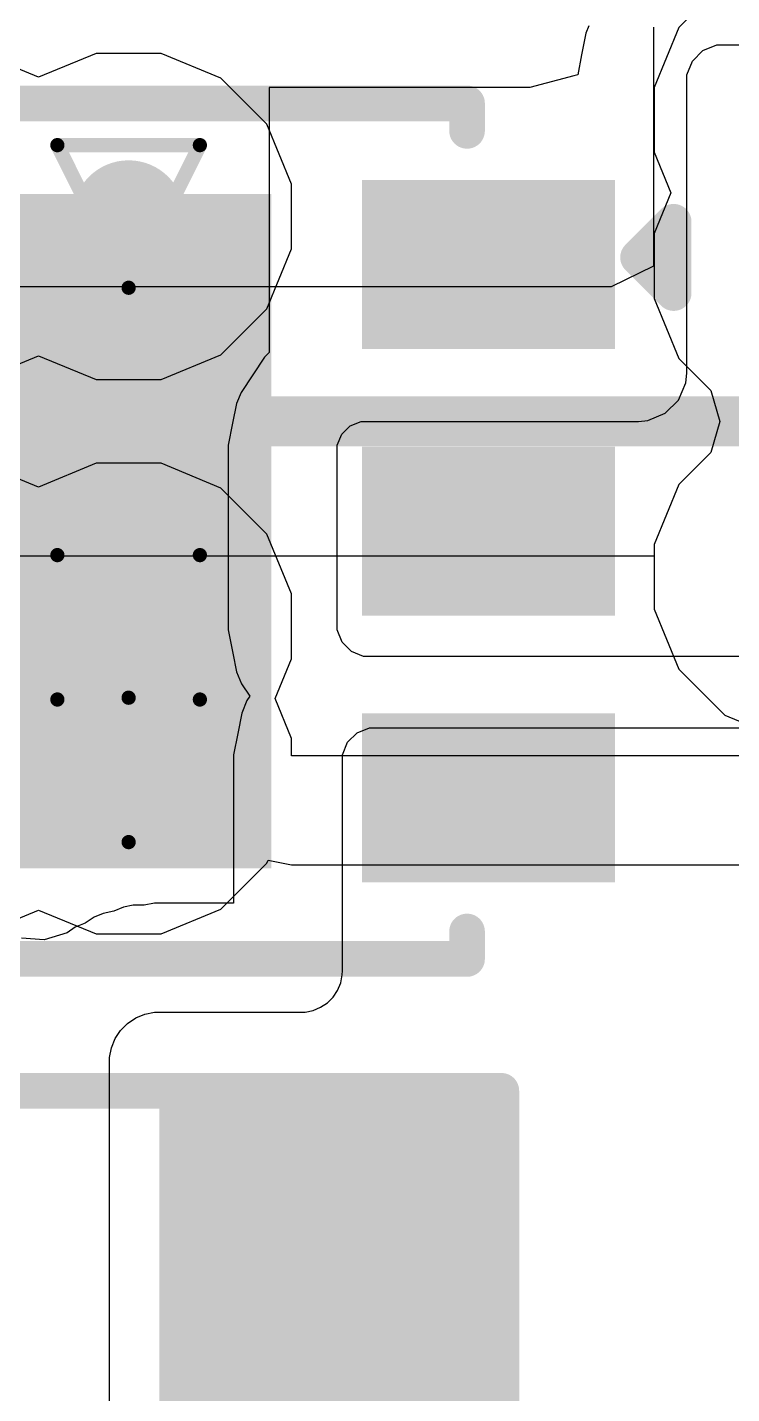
# Model space of a CAD drawing. Header units: inches. Extents: x -5 to 234, y -4 to 104.
# Drawn here: x 19.722 to 22.233, y 7.278 to 12.145 of the extents above; entities that cross this region are included whole.
import ezdxf

# ---------------------------------------------------------------- set-up
doc = ezdxf.new("R2010")
doc.units = ezdxf.units.IN
for name, color, linetype in [('Bottom Layer', 5, 'Continuous'), ('Bottom Overlay', 54, 'Continuous'), ('Bottom Paste', 16, 'Continuous'), ('Bottom Solder', 6, 'Continuous'), ('Drill Drawing', 1, 'Continuous'), ('GND', 16, 'Continuous'), ('POWER', 76, 'Continuous'), ('Top Layer', 1, 'Continuous'), ('Via Holes', 16, 'Continuous')]:
    doc.layers.add(name, color=color, linetype=linetype)

# ---------------------------------------------------------------- blocks, each defined once
blk = doc.blocks.new('DFN_6_3_3__B_14')
at = {"layer": 'Bottom Layer'}
for points in [[(-2.00007347, 0.69996558), (-2.00007347, 1.19996458), (-1.20007253, 1.19996458), (-1.20007253, 0.69996558)], [(1.20006999, 0.69995796), (1.20006999, 1.19995696), (2.00007093, 1.19995696), (2.00007093, 0.69995796)], [(-0.7751292599999999, -1.1499977), (-0.7751292599999999, 1.1499977), (0.77488034, 1.1499977), (0.77488034, -1.1499977)], [(-2.00007347, -0.2499995), (-2.00007347, 0.2499995), (-1.20007253, 0.2499995), (-1.20007253, -0.2499995)], [(1.20007253, -0.2499995), (1.20007253, 0.2499995), (2.00007347, 0.2499995), (2.00007347, -0.2499995)], [(-2.00007347, -1.1999595), (-2.00007347, -0.6999604999999999), (-1.20007253, -0.6999604999999999), (-1.20007253, -1.1999595)], [(1.20007253, -1.1999595), (1.20007253, -0.6999604999999999), (2.00007347, -0.6999604999999999), (2.00007347, -1.1999595)]]:
    blk.add_hatch(color=5, dxfattribs=at).paths.add_polyline_path(points)
at = {"layer": 'Bottom Paste'}
for points in [[(-2.00007347, 0.69996558), (-2.00007347, 1.19996458), (-1.20007253, 1.19996458), (-1.20007253, 0.69996558)], [(1.20006999, 0.69995796), (1.20006999, 1.19995696), (2.00007093, 1.19995696), (2.00007093, 0.69995796)], [(-0.7751292599999999, -1.1499977), (-0.7751292599999999, 1.1499977), (0.77488034, 1.1499977), (0.77488034, -1.1499977)], [(-2.00007347, -0.2499995), (-2.00007347, 0.2499995), (-1.20007253, 0.2499995), (-1.20007253, -0.2499995)], [(1.20007253, -0.2499995), (1.20007253, 0.2499995), (2.00007347, 0.2499995), (2.00007347, -0.2499995)], [(-2.00007347, -1.1999595), (-2.00007347, -0.6999604999999999), (-1.20007253, -0.6999604999999999), (-1.20007253, -1.1999595)], [(1.20007253, -1.1999595), (1.20007253, -0.6999604999999999), (2.00007347, -0.6999604999999999), (2.00007347, -1.1999595)]]:
    blk.add_hatch(color=16, dxfattribs=at).paths.add_polyline_path(points)
at = {"layer": 'Bottom Solder'}
for points in [[(-2.05087347, 0.6491655799999999), (-2.05087347, 1.25076458), (-1.14927253, 1.25076458), (-1.14927253, 0.6491655799999999)], [(1.14926999, 0.64915796), (1.14926999, 1.25075696), (2.05087093, 1.25075696), (2.05087093, 0.64915796)], [(-0.82592926, -1.2007977), (-0.82592926, 1.2007977), (0.8256803399999999, 1.2007977), (0.8256803399999999, -1.2007977)], [(-2.05087347, -0.3007994999999999), (-2.05087347, 0.3007995), (-1.14927253, 0.3007994999999999), (-1.14927253, -0.3007995)], [(1.14927253, -0.3007994999999999), (1.14927253, 0.3007995), (2.05087347, 0.3007994999999999), (2.05087347, -0.3007995)], [(-2.05087347, -1.2507595), (-2.05087347, -0.6491604999999999), (-1.14927253, -0.6491604999999999), (-1.14927253, -1.2507595)], [(1.14927253, -1.2507595), (1.14927253, -0.6491604999999999), (2.05087347, -0.6491604999999999), (2.05087347, -1.2507595)]]:
    blk.add_hatch(color=6, dxfattribs=at).paths.add_polyline_path(points)
at = {"layer": 'Bottom Overlay', "const_width": 0.127}
for points in [[(1.52400508, 1.52392126), (-1.52400254, 1.52392126)], [(-1.52400254, 1.52392126), (-1.52400254, 1.42600426)], [(1.52400508, 1.52392126), (1.524, 1.42603728)], [(-2.26047046, -1.10236), (-2.260473, -0.84835746)], [(-2.13347046, -0.9753599999999999), (-2.260473, -0.84835746)], [(-2.13347046, -0.9753599999999999), (-2.26047046, -1.10236)], [(-1.52399746, -1.4261592), (-1.52399746, -1.5240762)], [(1.524, -1.42618206), (1.524, -1.52407874)], [(0.3809999999999999, -1.5240762), (-1.52399746, -1.5240762)], [(1.524, -1.52407874), (0.25399746, -1.5240762)]]:
    blk.add_lwpolyline(points, dxfattribs=at)
at = {"layer": 'Bottom Overlay', "const_width": 0.0635}
for points in [[(-1.55575254, 1.52392126, 1), (-1.49225254, 1.52392126, 1)], [(-1.55575254, 1.52392126, 1), (-1.49225254, 1.52392126, 1)], [(1.49225508, 1.52392126, 1), (1.55575508, 1.52392126, 1)], [(1.49225508, 1.52392126, 1), (1.55575508, 1.52392126, 1)], [(-1.55575254, 1.42600426, 1), (-1.49225254, 1.42600426, 1)], [(1.49225, 1.42603728, 1), (1.55575, 1.42603728, 1)], [(-2.292223, -0.84835746, 1), (-2.228723, -0.84835746, 1)], [(-2.292223, -0.84835746, 1), (-2.228723, -0.84835746, 1)], [(-2.16522046, -0.9753599999999999, 1), (-2.10172046, -0.9753599999999999, 1)], [(-2.16522046, -0.9753599999999999, 1), (-2.10172046, -0.9753599999999999, 1)], [(-2.29222046, -1.10236, 1), (-2.22872046, -1.10236, 1)], [(-2.29222046, -1.10236, 1), (-2.22872046, -1.10236, 1)], [(-1.55574746, -1.4261592, 1), (-1.49224746, -1.4261592, 1)], [(1.49225, -1.42618206, 1), (1.55575, -1.42618206, 1)], [(-1.55574746, -1.5240762, 1), (-1.49224746, -1.5240762, 1)], [(-1.55574746, -1.5240762, 1), (-1.49224746, -1.5240762, 1)], [(0.22224746, -1.5240762, 1), (0.28574746, -1.5240762, 1)], [(0.34925, -1.5240762, 1), (0.41275, -1.5240762, 1)], [(1.49225, -1.52407874, 1), (1.55575, -1.52407874, 1)], [(1.49225, -1.52407874, 1), (1.55575, -1.52407874, 1)]]:
    blk.add_lwpolyline(points, format="xyb", close=True, dxfattribs=at)
blk = doc.blocks.new('R___0805_B_65')
at = {"layer": 'Bottom Layer'}
for points in [[(-1.524, 0.635), (-0.508, 0.635), (-0.508, -0.635), (-1.524, -0.635)], [(0.50799746, 0.635), (1.52399746, 0.635), (1.52399746, -0.635), (0.50799746, -0.635)]]:
    blk.add_hatch(color=5, dxfattribs=at).paths.add_polyline_path(points)
at = {"layer": 'Bottom Paste'}
for points in [[(-1.524, 0.635), (-0.508, 0.635), (-0.508, -0.635), (-1.524, -0.635)], [(0.50799746, 0.635), (1.52399746, 0.635), (1.52399746, -0.635), (0.50799746, -0.635)]]:
    blk.add_hatch(color=16, dxfattribs=at).paths.add_polyline_path(points)
at = {"layer": 'Bottom Solder'}
for points in [[(-1.6256, 0.7366), (-0.4064, 0.7366), (-0.4064, -0.7366), (-1.6256, -0.7366)], [(0.40639746, 0.7366), (1.62559746, 0.7366), (1.62559746, -0.7366), (0.40639746, -0.7366)]]:
    blk.add_hatch(color=6, dxfattribs=at).paths.add_polyline_path(points)
at = {"layer": 'Bottom Overlay', "const_width": 0.127}
for points in [[(-1.62560254, -0.7366), (-1.62560254, 0.7366)], [(-1.62560254, 0.7366), (1.6256, 0.7366)], [(1.6256, -0.7366), (1.6256, 0.7366)], [(-1.62560254, -0.7366), (1.6256, -0.7366)]]:
    blk.add_lwpolyline(points, dxfattribs=at)
at = {"layer": 'Bottom Overlay', "const_width": 0.0635}
for points in [[(-1.65735254, 0.7366, 1), (-1.59385254, 0.7366, 1)], [(-1.65735254, 0.7366, 1), (-1.59385254, 0.7366, 1)], [(1.59385, 0.7366, 1), (1.65735, 0.7366, 1)], [(1.59385, 0.7366, 1), (1.65735, 0.7366, 1)], [(-1.65735254, -0.7366, 1), (-1.59385254, -0.7366, 1)], [(-1.65735254, -0.7366, 1), (-1.59385254, -0.7366, 1)], [(1.59385, -0.7366, 1), (1.65735, -0.7366, 1)], [(1.59385, -0.7366, 1), (1.65735, -0.7366, 1)]]:
    blk.add_lwpolyline(points, format="xyb", close=True, dxfattribs=at)

msp = doc.modelspace()

# ---------------------------------------------------------------- hatches: boundary and pattern name
at = {"layer": 'Bottom Layer'}
h = msp.add_hatch(color=5, dxfattribs=at)
edge = h.paths.add_edge_path()
edge.add_arc((20.08359966, 11.47147566), 0.1999996, 0, 360)
h = msp.add_hatch(color=5, dxfattribs=at)
edge = h.paths.add_edge_path()
edge.add_arc((20.08359712, 10.01097566), 0.1999996, 0, 360)
h = msp.add_hatch(color=5, dxfattribs=at)
edge = h.paths.add_edge_path()
edge.add_arc((20.08359712, 9.49658502), 0.1999996, 0, 360)
at = {"layer": 'GND'}
h = msp.add_hatch(color=16, dxfattribs=at)
edge = h.paths.add_edge_path()
edge.add_arc((20.08359966, 11.47147566), 0.1999996, 0, 360)
h = msp.add_hatch(color=16, dxfattribs=at)
edge = h.paths.add_edge_path()
edge.add_arc((20.08359712, 10.01097566), 0.1999996, 0, 360)
h = msp.add_hatch(color=16, dxfattribs=at)
edge = h.paths.add_edge_path()
edge.add_arc((20.08359712, 9.49658502), 0.1999996, 0, 360)
at = {"layer": 'POWER'}
h = msp.add_hatch(color=76, dxfattribs=at)
edge = h.paths.add_edge_path()
edge.add_arc((20.08359966, 11.47147566), 0.1999996, 0, 360)
h = msp.add_hatch(color=76, dxfattribs=at)
edge = h.paths.add_edge_path()
edge.add_arc((20.08359712, 10.01097566), 0.1999996, 0, 360)
h = msp.add_hatch(color=76, dxfattribs=at)
edge = h.paths.add_edge_path()
edge.add_arc((20.08359712, 9.49658502), 0.1999996, 0, 360)
at = {"layer": 'Top Layer'}
h = msp.add_hatch(color=1, dxfattribs=at)
edge = h.paths.add_edge_path()
edge.add_arc((20.08359966, 11.47147566), 0.1999996, 0, 360)
h = msp.add_hatch(color=1, dxfattribs=at)
edge = h.paths.add_edge_path()
edge.add_arc((20.08359712, 10.01097566), 0.1999996, 0, 360)
h = msp.add_hatch(color=1, dxfattribs=at)
edge = h.paths.add_edge_path()
edge.add_arc((20.08359712, 9.49658502), 0.1999996, 0, 360)
at = {"layer": 'Via Holes'}
h = msp.add_hatch(color=7, dxfattribs=at)
edge = h.paths.add_edge_path()
edge.add_arc((20.08359966, 11.47147566), 0.0999998, 0, 360)
h = msp.add_hatch(color=7, dxfattribs=at)
edge = h.paths.add_edge_path()
edge.add_arc((20.08359712, 10.01097566), 0.0999998, 0, 360)
h = msp.add_hatch(color=7, dxfattribs=at)
edge = h.paths.add_edge_path()
edge.add_arc((20.08359712, 9.49658502), 0.0999998, 0, 360)

# ---------------------------------------------------------------- linework, layer by layer
at = {"layer": 'Bottom Layer'}
for p, q in [((21.71382754, 12.1244995), (21.69841228, 12.0468898)), ((21.71384786, 12.12452998), (21.71382754, 12.1244995)), ((21.71385294, 12.12455792), (21.71384786, 12.12452998)), ((21.72451078, 12.15030082), (21.71385294, 12.12455792)), ((22.13084474, 12.06287656), (22.18009026, 12.08326514)), ((22.18009026, 12.08326514), (22.20673994, 12.08325752)), ((22.20673994, 12.08325752), (22.56923858, 12.08326514)), ((21.69841228, 12.0468898), (21.68430004, 11.9758968)), ((22.0727651, 11.97594252), (22.09315622, 12.02518804)), ((22.09315622, 12.02518804), (22.13084474, 12.06287656)), ((21.68430004, 11.9758968), (21.67026146, 11.97214776)), ((22.07277272, 11.94929284), (22.0727651, 11.97594252)), ((21.51397018, 11.9311293), (20.58497534, 11.9311293)), ((20.58497534, 11.9311293), (20.58497534, 10.98641694)), ((21.67026146, 11.97214776), (21.51397018, 11.9311293)), ((22.07276764, 10.91267312), (22.07277272, 11.94929284)), ((20.56850852, 10.96994758), (20.48430752, 10.84391532)), ((20.58497534, 10.98641694), (20.56850852, 10.96994758)), ((22.06948088, 10.87922386), (22.07276764, 10.91267312)), ((22.04388276, 10.81741296), (22.06948088, 10.87922386)), ((20.48430752, 10.84391532), (20.46816836, 10.80494918)), ((21.9965778, 10.770108), (22.04388276, 10.81741296)), ((20.46816074, 10.80492886), (20.4542771, 10.73509664)), ((20.46816582, 10.80493648), (20.46816074, 10.80492886)), ((20.46816836, 10.80494918), (20.46816582, 10.80493648)), ((21.93476436, 10.74451242), (21.9965778, 10.770108)), ((20.4542771, 10.73509664), (20.43860784, 10.65628806)), ((20.84320698, 10.69527198), (20.8730215, 10.72508904)), ((20.8730215, 10.72508904), (20.91198002, 10.74122312)), ((20.91198002, 10.74122312), (20.93306202, 10.74122058)), ((20.93306202, 10.74122058), (21.9013151, 10.74122566)), ((21.9013151, 10.74122566), (21.93476436, 10.74451242)), ((20.8270729, 10.65631346), (20.84320698, 10.69527198)), ((20.43860784, 10.65628806), (20.43861038, 10.6562779)), ((20.43861038, 10.6562779), (20.43860784, 10.65626774)), ((20.43860784, 10.65626774), (20.43861038, 10.63518574)), ((20.43861038, 10.63518574), (20.43861038, 10.02178082)), ((20.82707544, 10.63523146), (20.8270729, 10.65631346)), ((20.82707544, 10.02173764), (20.82707544, 10.63523146)), ((20.43861038, 10.02178082), (20.43860784, 9.998402659999998)), ((20.43860784, 9.998402659999998), (20.43861292, 9.9983798)), ((20.43861292, 9.9983798), (20.43860784, 9.998356939999999)), ((20.43860784, 9.998356939999999), (20.45514832, 9.915204959999999)), ((20.8270729, 9.99835948), (20.82707544, 10.02173764)), ((20.8449672, 9.95515916), (20.8270729, 9.99835948)), ((20.87803038, 9.922095979999998), (20.8449672, 9.95515916)), ((20.45514832, 9.915204959999999), (20.46816328, 9.849739)), ((20.9212307, 9.904204219999999), (20.87803038, 9.922095979999998)), ((20.94460886, 9.90420676), (20.9212307, 9.904204219999999)), ((21.95164012, 9.904204219999999), (20.94460886, 9.90420676)), ((23.23162486, 9.90420676), (21.95164012, 9.904204219999999)), ((20.46816328, 9.849739), (20.46817344, 9.849723759999998)), ((20.46817344, 9.849723759999998), (20.46817852, 9.84969836)), ((20.46817852, 9.84969836), (20.48607282, 9.80649804)), ((20.48607282, 9.80649804), (20.51558762, 9.76232744)), ((20.50514822, 9.74664294), (20.48688054, 9.70247742)), ((20.5052041, 9.74672676), (20.50514822, 9.74664294)), ((20.50522188, 9.74681566), (20.5052041, 9.74672676)), ((20.51558762, 9.76232744), (20.50522188, 9.74681566)), ((20.48681196, 9.70230978), (20.47229586, 9.62896728)), ((20.48686276, 9.702385979999999), (20.48681196, 9.70230978)), ((20.48688054, 9.70247742), (20.48686276, 9.702385979999999)), ((20.89791096, 9.63195178), (20.94207394, 9.650222)), ((20.94207394, 9.650222), (20.96597026, 9.65019914)), ((20.96597026, 9.65019914), (21.95051744, 9.65020168)), ((21.95051744, 9.65020168), (23.21159696, 9.65019152)), ((20.47229586, 9.62896728), (20.45738352, 9.55380614)), ((20.84584858, 9.5539941), (20.86411626, 9.59815708)), ((20.86411626, 9.59815708), (20.89791096, 9.63195178)), ((20.45738352, 9.55380614), (20.4574013, 9.553714699999999)), ((20.4574013, 9.553714699999999), (20.45738352, 9.553623259999998)), ((20.45738352, 9.553623259999998), (20.45740638, 9.52972694)), ((20.84587144, 9.53009778), (20.84584858, 9.5539941)), ((20.45740638, 9.52972694), (20.45740638, 9.02505942)), ((20.84587144, 8.78378736), (20.84587144, 9.53009778)), ((20.065746, 9.01073128), (20.03042222, 8.99609834)), ((20.10021126, 9.01758928), (20.065746, 9.01073128)), ((20.13848144, 9.01759182), (20.10021126, 9.01758928)), ((20.17602264, 9.02505942), (20.13848144, 9.01759182)), ((20.45740638, 9.02505942), (20.17602264, 9.02505942)), ((19.96044268, 8.97518906), (19.9286241, 8.95392926)), ((19.99290896, 8.988635819999999), (19.96044268, 8.97518906)), ((20.03042222, 8.99609834), (19.99290896, 8.988635819999999)), ((19.8640573, 8.919763719999999), (19.78216516, 8.8947371)), ((19.89327492, 8.939288699999999), (19.8640573, 8.919763719999999)), ((19.9286241, 8.95392926), (19.89327492, 8.939288699999999)), ((19.78216516, 8.8947371), (19.70203324, 8.90048766)), ((20.8395316, 8.741059479999999), (20.84516024, 8.76935762)), ((20.84516024, 8.76935762), (20.84587144, 8.78378736)), ((20.81245774, 8.6904068), (20.82849022, 8.71439964)), ((20.82849022, 8.71439964), (20.8395316, 8.741059479999999)), ((20.76806362, 8.65397304), (20.79205646, 8.67000552)), ((20.79205646, 8.67000552), (20.81245774, 8.6904068)), ((20.07987348, 8.59676716), (20.1090911, 8.6162896)), ((20.1090911, 8.6162896), (20.14155738, 8.629736359999999)), ((20.14155738, 8.629736359999999), (20.17602264, 8.636594359999998)), ((20.17602264, 8.636594359999998), (20.69867844, 8.636594359999998)), ((20.69867844, 8.636594359999998), (20.71310564, 8.63730302)), ((20.71310564, 8.63730302), (20.74140378, 8.642931659999999)), ((20.74140378, 8.642931659999999), (20.76806362, 8.65397304)), ((20.03550222, 8.54270072), (20.05502466, 8.571918339999998)), ((20.05502466, 8.571918339999998), (20.07987348, 8.59676716)), ((20.02205546, 8.51023444), (20.03550222, 8.54270072)), ((20.0152, 8.475769179999999), (20.02205546, 8.51023444)), ((20.0152, 6.826140779999999), (20.0152, 8.475769179999999))]:
    msp.add_line(p, q, dxfattribs=at)
at = {"layer": 'Drill Drawing', "const_width": 0.0508}
for points in [[(19.82959966, 11.72547566), (20.33759966, 11.72547566)], [(19.82959966, 11.72547566), (20.08359966, 11.21747566)], [(20.08359966, 11.21747566), (20.33759966, 11.72547566)], [(19.82959712, 10.26497566), (20.33759712, 10.26497566)], [(19.82959712, 10.26497566), (20.08359712, 9.75697566)], [(20.08359712, 9.75697566), (20.33759712, 10.26497566)], [(19.82959712, 9.750585019999999), (20.33759712, 9.750585019999999)], [(19.82959712, 9.750585019999999), (20.08359712, 9.24258502)], [(20.08359712, 9.24258502), (20.33759712, 9.750585019999999)]]:
    msp.add_lwpolyline(points, dxfattribs=at)
at = {"layer": 'Drill Drawing', "const_width": 0.0254}
for points in [[(19.81689966, 11.72547566, 1), (19.84229966, 11.72547566, 1)], [(19.81689966, 11.72547566, 1), (19.84229966, 11.72547566, 1)], [(20.32489966, 11.72547566, 1), (20.35029966, 11.72547566, 1)], [(20.32489966, 11.72547566, 1), (20.35029966, 11.72547566, 1)], [(20.07089966, 11.21747566, 1), (20.09629966, 11.21747566, 1)], [(20.07089966, 11.21747566, 1), (20.09629966, 11.21747566, 1)], [(19.81689712, 10.26497566, 1), (19.84229712, 10.26497566, 1)], [(19.81689712, 10.26497566, 1), (19.84229712, 10.26497566, 1)], [(20.32489712, 10.26497566, 1), (20.35029712, 10.26497566, 1)], [(20.32489712, 10.26497566, 1), (20.35029712, 10.26497566, 1)], [(19.81689712, 9.750585019999999, 1), (19.84229712, 9.750585019999999, 1)], [(19.81689712, 9.750585019999999, 1), (19.84229712, 9.750585019999999, 1)], [(20.07089712, 9.75697566, 1), (20.09629712, 9.75697566, 1)], [(20.07089712, 9.75697566, 1), (20.09629712, 9.75697566, 1)], [(20.32489712, 9.750585019999999, 1), (20.35029712, 9.750585019999999, 1)], [(20.32489712, 9.750585019999999, 1), (20.35029712, 9.750585019999999, 1)], [(20.07089712, 9.24258502, 1), (20.09629712, 9.24258502, 1)], [(20.07089712, 9.24258502, 1), (20.09629712, 9.24258502, 1)]]:
    msp.add_lwpolyline(points, format="xyb", close=True, dxfattribs=at)
at = {"layer": 'GND'}
for p, q in [((22.20831474, 12.30827358), (22.04487844, 12.14483728)), ((22.04487844, 12.14483728), (21.95642548, 11.9312944)), ((21.95642548, 11.9312944), (21.95642548, 11.70015948)), ((21.95642548, 11.70015948), (22.0164152, 11.5553363)), ((22.0164152, 11.5553363), (21.95642548, 11.41051058)), ((21.95642548, 11.41051058), (21.95642548, 11.17937566)), ((21.95642548, 11.17937566), (22.04487844, 10.96583278)), ((22.04487844, 10.96583278), (22.15874156, 10.85196966)), ((22.15874156, 10.85196966), (22.19067444, 10.74122312)), ((22.19067444, 10.74122312), (22.15874156, 10.63047912)), ((22.15874156, 10.63047912), (22.04487844, 10.516616)), ((22.04487844, 10.516616), (21.95642548, 10.30307312)), ((21.95642548, 10.30307312), (21.95642548, 10.0719382)), ((21.95642548, 10.0719382), (22.04487844, 9.85839532)), ((22.04487844, 9.85839532), (22.20831474, 9.694959019999999)), ((22.20831474, 9.694959019999999), (22.42185762, 9.60650606))]:
    msp.add_line(p, q, dxfattribs=at)
at = {"layer": 'POWER'}
for p, q in [((19.7629018, 11.96750718), (19.55777394, 12.05247526)), ((19.9680322, 12.05247526), (19.7629018, 11.96750718)), ((20.19916712, 12.05247526), (19.9680322, 12.05247526)), ((20.41271, 11.9640223), (20.19916712, 12.05247526)), ((20.5761463, 11.800586), (20.41271, 11.9640223)), ((20.66459926, 11.58704312), (20.5761463, 11.800586)), ((20.66459926, 11.3559082), (20.66459926, 11.58704312)), ((20.5761463, 11.14236532), (20.66459926, 11.3559082)), ((20.41271, 10.97892902), (20.5761463, 11.14236532)), ((19.55777394, 10.89047606), (19.7629018, 10.97544414)), ((19.7629018, 10.97544414), (19.9680322, 10.89047606)), ((20.19916712, 10.89047606), (20.41271, 10.97892902)), ((19.9680322, 10.89047606), (20.19916712, 10.89047606)), ((19.7629018, 10.50700718), (19.55777394, 10.59197526)), ((19.96802966, 10.59197526), (19.7629018, 10.50700718)), ((20.19916458, 10.59197526), (19.96802966, 10.59197526)), ((20.41270746, 10.5035223), (20.19916458, 10.59197526)), ((20.57614376, 10.340086), (20.41270746, 10.5035223)), ((20.66459672, 10.12654312), (20.57614376, 10.340086)), ((20.66459672, 9.8954082), (20.66459672, 10.12654312)), ((20.60593288, 9.753780339999999), (20.66459672, 9.8954082)), ((20.66459672, 9.61215248), (20.60593288, 9.753780339999999)), ((20.66459672, 9.55039746), (20.66459672, 9.61215248)), ((32.05478729999999, 9.550379679999999), (20.66459672, 9.55039746)), ((20.41270746, 9.00403838), (20.57614376, 9.167474679999998)), ((20.57614376, 9.167474679999998), (20.5807564, 9.178610039999999)), ((20.5807564, 9.178610039999999), (20.66459672, 9.1619324)), ((20.66459672, 9.1619324), (24.4989604, 9.16192732)), ((19.55777394, 8.91558542), (19.7629018, 9.0005535)), ((19.7629018, 9.0005535), (19.96802966, 8.91558542)), ((20.19916458, 8.91558542), (20.41270746, 9.00403838)), ((19.96802966, 8.91558542), (20.19916458, 8.91558542))]:
    msp.add_line(p, q, dxfattribs=at)
at = {"layer": 'Top Layer'}
for p, q in [((21.95472876, 12.14560182), (21.95472876, 11.29494566)), ((21.95472876, 11.29494566), (21.8030171, 11.22033062)), ((21.8030171, 11.22033062), (16.8241218, 11.22033062)), ((16.8241218, 10.2621207), (21.95642548, 10.2621207)), ((21.95642548, 10.2621207), (21.95642548, 10.0719382)), ((21.95642548, 10.0719382), (22.04487844, 9.85839532)), ((22.04487844, 9.85839532), (22.20831474, 9.694959019999999)), ((22.20831474, 9.694959019999999), (22.42185762, 9.60650606))]:
    msp.add_line(p, q, dxfattribs=at)
at = {"layer": 'Top Layer', "const_width": 0.1778}
msp.add_lwpolyline([(16.43076978, 10.74122566), (23.26382952, 10.74122566)], dxfattribs=at)

# ---------------------------------------------------------------- block references
at = {"rotation": 180}
msp.add_blockref('DFN_6_3_3__B_14', (19.76590154, 10.3501698), dxfattribs=at)
msp.add_blockref('R___0805_B_65', (19.7866, 7.619999999999999))

doc.saveas('drawing.dxf')
